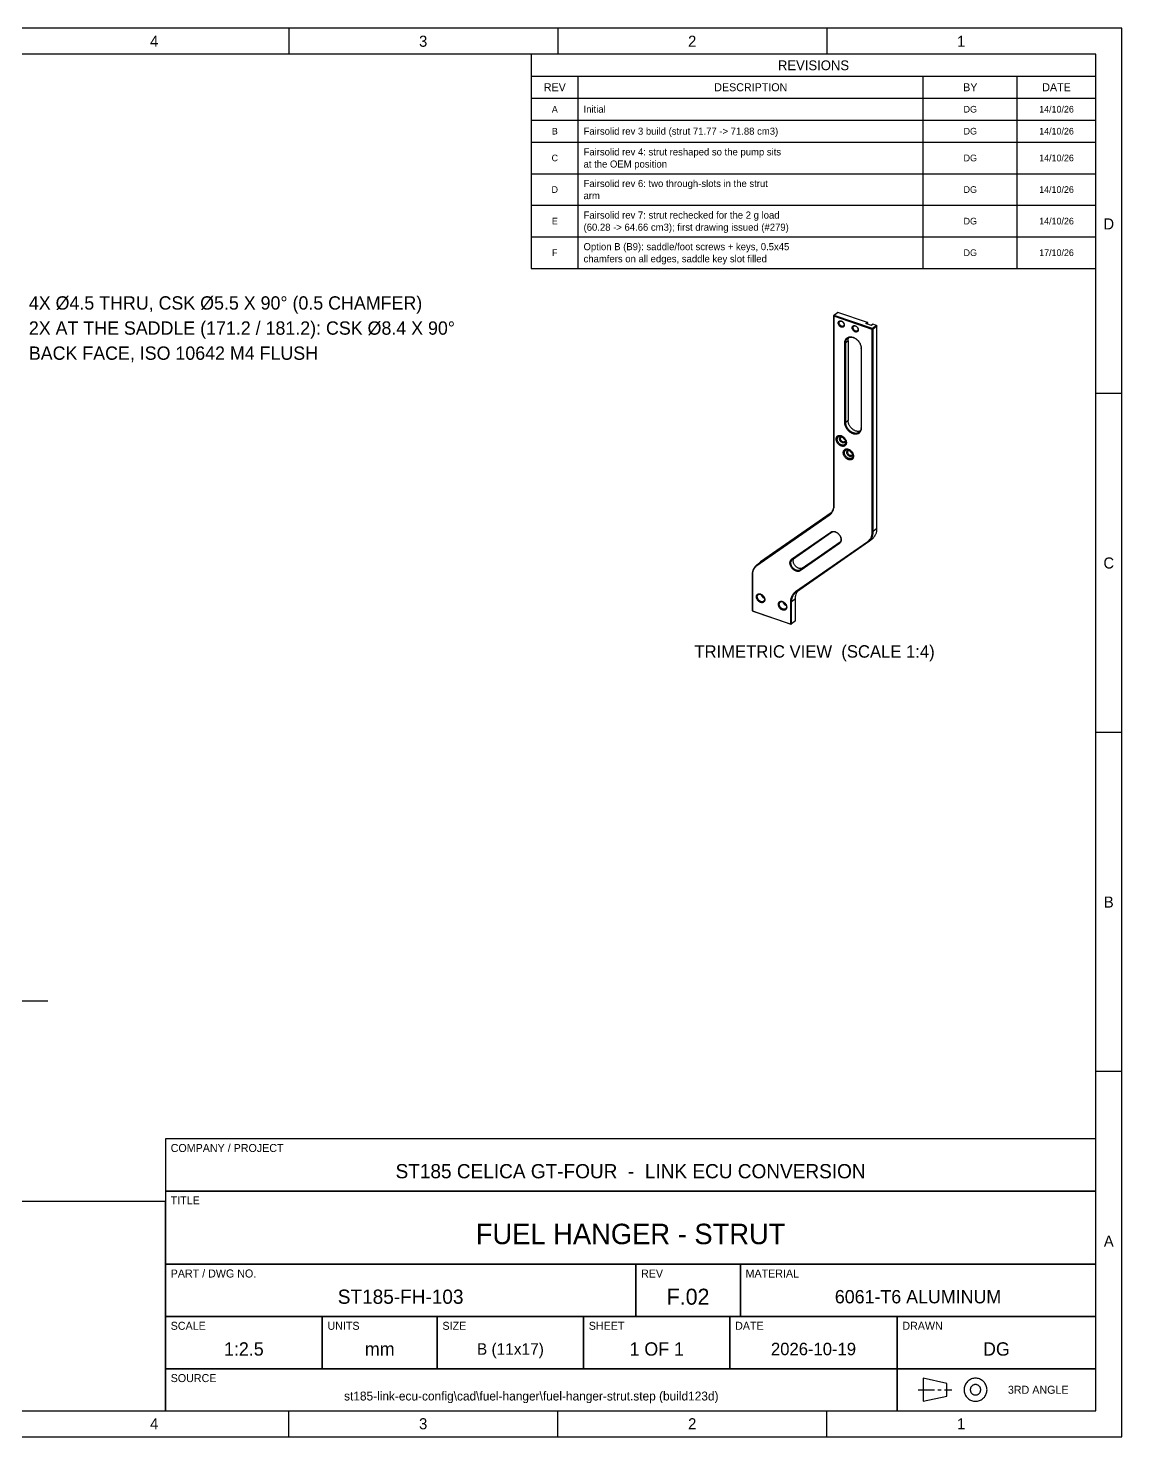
# Model space of a CAD drawing. Header units: millimetres. Extents: x 5 to 427, y 5 to 274.
# Drawn here: x 217.5 to 426.8, y 5 to 274.4 of the extents above; entities that cross this region are included whole.
import ezdxf
from ezdxf.enums import TextEntityAlignment as Align

# ---------------------------------------------------------------- set-up
doc = ezdxf.new("R2010")
doc.units = ezdxf.units.MM
doc.linetypes.add('CENTER', pattern=[5.08, 3.175, -0.635, 0.635, -0.635])
for name, color, linetype in [('BORDER', 7, 'CONTINUOUS'), ('CENTER', 1, 'CENTER'), ('DIM', 3, 'CONTINUOUS'), ('TANGENT', 7, 'CONTINUOUS'), ('TEXT', 7, 'Continuous'), ('THIN', 7, 'CONTINUOUS'), ('TITLE', 7, 'CONTINUOUS'), ('VISIBLE', 7, 'CONTINUOUS')]:
    doc.layers.add(name, color=color, linetype=linetype)

msp = doc.modelspace()

# ---------------------------------------------------------------- linework, layer by layer
at = {"layer": 'BORDER'}
msp.add_lwpolyline([(10, 10), (421.8, 10), (421.8, 269.4), (10, 269.4)], close=True, dxfattribs=at)
at = {"layer": 'CENTER'}
msp.add_lwpolyline([(387.8, 14), (394.3, 14)], dxfattribs=at)
at = {"layer": 'DIM'}
msp.add_lwpolyline([(204.77, 88.39), (221.31, 88.39)], dxfattribs=at)
at = {"layer": 'TANGENT'}
for points in [[(373.79, 214.23), (373.96, 214.25)], [(374.42, 214.62), (373.96, 214.25)], [(376.94, 213.16), (376.9, 213.25)], [(373.79, 198.96), (373.96, 198.98)], [(374.42, 199.35), (373.96, 198.98)], [(376.94, 197.88), (376.9, 197.97)], [(371.65, 183.24), (371.69, 183.15)], [(370.99, 181.51), (370.76, 181.32)], [(370.76, 181.32), (370.77, 181.17)], [(371.11, 178.04), (371.25, 177.99)], [(379.21, 178.11), (379.04, 178.09)], [(379.94, 178.71), (379.21, 178.11)], [(372.83, 176.06), (372.76, 176)], [(372.76, 175.84), (372.76, 176)], [(378.32, 176.2), (378.18, 176.24)], [(363.62, 172.83), (363.77, 172.79)], [(356.06, 169.81), (356.1, 169.72)], [(357.68, 172.32), (356.95, 171.72)], [(356.95, 171.72), (356.96, 171.57)], [(365.73, 171.17), (365.27, 170.79)], [(365.28, 170.64), (365.27, 170.79)], [(363.62, 164.68), (363.45, 164.66)], [(364.35, 165.27), (363.62, 164.68)], [(364.52, 166.59), (364.37, 166.64)]]:
    msp.add_lwpolyline(points, dxfattribs=at)
at = {"layer": 'THIN'}
for points in [[(5, 5), (426.8, 5), (426.8, 274.4), (5, 274.4)], [(243.8, 52), (421.8, 52), (421.8, 62), (243.8, 62)], [(243.8, 38), (421.8, 38), (421.8, 52), (243.8, 52)], [(243.8, 28), (333.8, 28), (333.8, 38), (243.8, 38)], [(333.8, 28), (353.8, 28), (353.8, 38), (333.8, 38)], [(353.8, 28), (421.8, 28), (421.8, 38), (353.8, 38)], [(243.8, 18), (273.8, 18), (273.8, 28), (243.8, 28)], [(273.8, 18), (295.8, 18), (295.8, 28), (273.8, 28)], [(295.8, 18), (323.8, 18), (323.8, 28), (295.8, 28)], [(323.8, 18), (351.8, 18), (351.8, 28), (323.8, 28)], [(351.8, 18), (383.8, 18), (383.8, 28), (351.8, 28)], [(383.8, 18), (421.8, 18), (421.8, 28), (383.8, 28)], [(243.8, 10), (383.8, 10), (383.8, 18), (243.8, 18)], [(383.8, 10), (421.8, 10), (421.8, 18), (383.8, 18)], [(388.8, 11.8), (393.3, 12.8), (393.3, 15.2), (388.8, 16.2)]]:
    msp.add_lwpolyline(points, close=True, dxfattribs=at)
for points in [[(267.38, 274.4), (267.38, 269.4)], [(318.85, 274.4), (318.85, 269.4)], [(370.32, 274.4), (370.32, 269.4)], [(313.8, 265.2), (421.8, 265.2)], [(322.8, 228.44), (322.8, 265.2)], [(388.8, 228.44), (388.8, 265.2)], [(406.8, 228.44), (406.8, 265.2)], [(313.8, 261), (421.8, 261)], [(313.8, 256.8), (421.8, 256.8)], [(313.8, 252.6), (421.8, 252.6)], [(313.8, 246.56), (421.8, 246.56)], [(313.8, 240.52), (421.8, 240.52)], [(313.8, 234.48), (421.8, 234.48)], [(426.8, 204.55), (421.8, 204.55)], [(426.8, 139.7), (421.8, 139.7)], [(426.8, 74.85), (421.8, 74.85)], [(401, 14), (400.99, 14.19), (400.97, 14.38), (400.93, 14.57), (400.87, 14.75), (400.79, 14.93), (400.71, 15.1), (400.6, 15.26), (400.49, 15.41), (400.36, 15.56), (400.21, 15.69), (400.06, 15.8), (399.9, 15.91), (399.73, 15.99), (399.55, 16.07), (399.37, 16.13), (399.18, 16.17), (398.99, 16.19), (398.8, 16.2), (398.61, 16.19), (398.42, 16.17), (398.23, 16.13), (398.05, 16.07), (397.87, 15.99), (397.7, 15.91), (397.54, 15.8), (397.39, 15.69), (397.24, 15.56), (397.11, 15.41), (397, 15.26), (396.89, 15.1), (396.81, 14.93), (396.73, 14.75), (396.67, 14.57), (396.63, 14.38), (396.61, 14.19), (396.6, 14), (396.61, 13.81), (396.63, 13.62), (396.67, 13.43), (396.73, 13.25), (396.81, 13.07), (396.89, 12.9), (397, 12.74), (397.11, 12.59), (397.24, 12.44), (397.39, 12.31), (397.54, 12.2), (397.7, 12.09), (397.87, 12.01), (398.05, 11.93), (398.23, 11.87), (398.42, 11.83), (398.61, 11.81), (398.8, 11.8), (398.99, 11.81), (399.18, 11.83), (399.37, 11.87), (399.55, 11.93), (399.73, 12.01), (399.9, 12.09), (400.06, 12.2), (400.21, 12.31), (400.36, 12.44), (400.49, 12.59), (400.6, 12.74), (400.71, 12.9), (400.79, 13.07), (400.87, 13.25), (400.93, 13.43), (400.97, 13.62), (400.99, 13.81), (401, 14)], [(399.8, 14), (399.8, 14.09), (399.78, 14.17), (399.77, 14.26), (399.74, 14.34), (399.71, 14.42), (399.67, 14.5), (399.62, 14.57), (399.57, 14.64), (399.51, 14.71), (399.44, 14.77), (399.37, 14.82), (399.3, 14.87), (399.22, 14.91), (399.14, 14.94), (399.06, 14.97), (398.97, 14.98), (398.89, 15), (398.8, 15), (398.71, 15), (398.63, 14.98), (398.54, 14.97), (398.46, 14.94), (398.38, 14.91), (398.3, 14.87), (398.23, 14.82), (398.16, 14.77), (398.09, 14.71), (398.03, 14.64), (397.98, 14.57), (397.93, 14.5), (397.89, 14.42), (397.86, 14.34), (397.83, 14.26), (397.82, 14.17), (397.8, 14.09), (397.8, 14), (397.8, 13.91), (397.82, 13.83), (397.83, 13.74), (397.86, 13.66), (397.89, 13.58), (397.93, 13.5), (397.98, 13.43), (398.03, 13.36), (398.09, 13.29), (398.16, 13.23), (398.23, 13.18), (398.3, 13.13), (398.38, 13.09), (398.46, 13.06), (398.54, 13.03), (398.63, 13.02), (398.71, 13), (398.8, 13), (398.89, 13), (398.97, 13.02), (399.06, 13.03), (399.14, 13.06), (399.22, 13.09), (399.3, 13.13), (399.37, 13.18), (399.44, 13.23), (399.51, 13.29), (399.57, 13.36), (399.62, 13.43), (399.67, 13.5), (399.71, 13.58), (399.74, 13.66), (399.77, 13.74), (399.78, 13.83), (399.8, 13.91), (399.8, 14)], [(267.38, 5), (267.38, 10)], [(318.85, 5), (318.85, 10)], [(370.32, 5), (370.32, 10)]]:
    msp.add_lwpolyline(points, dxfattribs=at)
at = {"layer": 'TITLE'}
for points in [[(313.8, 228.44), (421.8, 228.44), (421.8, 269.4), (313.8, 269.4)], [(243.8, 10), (421.8, 10), (421.8, 62), (243.8, 62)], [(151.8, 10), (243.8, 10), (243.8, 50), (151.8, 50)]]:
    msp.add_lwpolyline(points, close=True, dxfattribs=at)
at = {"layer": 'VISIBLE'}
for points in [[(372.38, 219.98), (371.65, 219.39)], [(371.76, 219.46), (371.65, 219.39)], [(371.65, 219.39), (371.65, 183.24)], [(371.69, 219.3), (371.65, 219.39)], [(371.76, 219.46), (371.69, 219.3)], [(379.04, 216.79), (371.69, 219.3)], [(371.69, 219.3), (371.69, 183.15)], [(372.48, 220.05), (371.76, 219.46)], [(379.11, 216.95), (371.76, 219.46)], [(372.48, 220.05), (372.38, 219.98)], [(378.11, 218.13), (372.48, 220.05)], [(373.69, 217.62), (373.69, 217.56), (373.68, 217.51), (373.67, 217.46), (373.65, 217.41), (373.62, 217.36), (373.59, 217.33), (373.56, 217.29), (373.52, 217.26), (373.48, 217.24), (373.43, 217.22), (373.39, 217.21), (373.33, 217.2), (373.28, 217.2), (373.23, 217.2), (373.17, 217.21), (373.11, 217.23), (373.06, 217.25), (373, 217.28), (372.89, 217.35), (372.79, 217.44), (372.71, 217.54), (372.63, 217.65), (372.58, 217.77), (372.56, 217.83), (372.55, 217.89), (372.54, 217.95), (372.54, 218.01), (372.54, 218.07), (372.55, 218.12), (372.56, 218.17), (372.58, 218.22), (372.6, 218.26), (372.63, 218.3), (372.67, 218.34), (372.71, 218.37), (372.75, 218.39), (372.79, 218.41), (372.84, 218.42), (372.89, 218.43), (372.95, 218.43), (373, 218.42), (373.06, 218.41), (373.11, 218.4), (373.17, 218.37), (373.23, 218.35), (373.33, 218.28), (373.43, 218.19), (373.52, 218.09), (373.59, 217.97), (373.65, 217.85), (373.67, 217.79), (373.68, 217.73), (373.69, 217.67), (373.69, 217.62)], [(373.54, 217.43), (373.51, 217.41), (373.47, 217.39), (373.43, 217.38), (373.39, 217.37), (373.31, 217.37), (373.21, 217.38), (373.12, 217.42), (373.03, 217.47), (372.95, 217.53), (372.87, 217.61), (372.81, 217.7), (372.76, 217.8), (372.73, 217.9), (372.71, 218), (372.71, 218.09), (372.73, 218.17), (372.75, 218.21), (372.77, 218.25), (372.8, 218.28), (372.82, 218.3)], [(372.82, 218.3), (372.88, 218.34), (372.93, 218.36), (373, 218.37), (373.07, 218.37), (373.14, 218.36), (373.21, 218.34), (373.28, 218.3), (373.35, 218.26), (373.41, 218.21), (373.47, 218.15), (373.52, 218.08), (373.57, 218.01), (373.61, 217.93), (373.63, 217.86), (373.65, 217.78), (373.65, 217.71)], [(373.65, 217.71), (373.65, 217.63), (373.62, 217.55), (373.59, 217.49), (373.54, 217.43)], [(376.36, 216.71), (376.36, 216.65), (376.35, 216.6), (376.33, 216.54), (376.32, 216.5), (376.29, 216.45), (376.26, 216.41), (376.23, 216.38), (376.19, 216.35), (376.15, 216.33), (376.1, 216.31), (376.05, 216.3), (376, 216.29), (375.95, 216.29), (375.89, 216.29), (375.84, 216.3), (375.78, 216.32), (375.73, 216.34), (375.67, 216.37), (375.56, 216.44), (375.46, 216.53), (375.37, 216.63), (375.3, 216.74), (375.25, 216.86), (375.23, 216.92), (375.22, 216.98), (375.21, 217.04), (375.2, 217.1), (375.21, 217.16), (375.22, 217.21), (375.23, 217.26), (375.25, 217.31), (375.27, 217.35), (375.3, 217.39), (375.34, 217.43), (375.37, 217.45), (375.42, 217.48), (375.46, 217.5), (375.51, 217.51), (375.56, 217.52), (375.61, 217.52), (375.67, 217.51), (375.73, 217.5), (375.78, 217.49), (375.84, 217.46), (375.89, 217.44), (376, 217.37), (376.1, 217.28), (376.19, 217.18), (376.26, 217.06), (376.32, 216.94), (376.33, 216.88), (376.35, 216.82), (376.36, 216.76), (376.36, 216.71)], [(376.21, 216.52), (376.17, 216.5), (376.14, 216.48), (376.1, 216.47), (376.06, 216.46), (375.97, 216.46), (375.88, 216.47), (375.79, 216.51), (375.7, 216.56), (375.61, 216.62), (375.54, 216.7), (375.48, 216.79), (375.43, 216.89), (375.39, 216.99), (375.38, 217.09), (375.38, 217.18), (375.4, 217.26), (375.42, 217.3), (375.44, 217.34), (375.46, 217.37), (375.49, 217.39)], [(375.49, 217.39), (375.54, 217.43), (375.6, 217.45), (375.67, 217.46), (375.73, 217.46), (375.8, 217.45), (375.88, 217.43), (375.95, 217.39), (376.01, 217.35), (376.08, 217.3), (376.14, 217.24), (376.19, 217.17), (376.24, 217.1), (376.27, 217.02), (376.3, 216.95), (376.32, 216.87), (376.32, 216.8)], [(376.32, 216.8), (376.31, 216.71), (376.29, 216.64), (376.26, 216.58), (376.21, 216.52)], [(377.84, 217.91), (378.11, 218.13)], [(378.89, 217.55), (377.84, 217.91)], [(378.03, 217.84), (378.21, 217.99)], [(378.18, 218.08), (378.11, 218.13)], [(378.21, 217.99), (378.11, 218.13)], [(378.21, 217.99), (378.18, 218.08)], [(378.21, 217.78), (378.21, 217.99)], [(378.87, 217.56), (379.05, 217.7)], [(378.89, 217.55), (379.16, 217.77)], [(379.11, 216.95), (379.04, 216.79)], [(379.04, 216.79), (379.21, 216.81)], [(379.04, 178.09), (379.04, 216.79)], [(379.16, 217.77), (379.05, 217.7)], [(379.83, 217.54), (379.11, 216.95)], [(379.11, 216.95), (379.21, 216.81)], [(379.83, 217.54), (379.16, 217.77)], [(379.94, 217.4), (379.21, 216.81)], [(379.21, 178.11), (379.21, 216.81)], [(379.83, 217.54), (379.9, 217.49)], [(379.83, 217.54), (379.94, 217.4)], [(379.9, 217.49), (379.94, 217.4)], [(379.94, 178.71), (379.94, 217.4)], [(373.79, 214.23), (373.8, 214.38), (373.82, 214.53), (373.86, 214.67), (373.91, 214.8), (373.98, 214.92), (374.06, 215.02), (374.15, 215.12), (374.25, 215.2), (374.37, 215.26), (374.49, 215.31), (374.62, 215.35), (374.76, 215.37), (374.91, 215.37), (375.06, 215.36), (375.21, 215.33), (375.37, 215.28), (375.52, 215.22), (375.67, 215.15), (375.82, 215.06), (375.97, 214.96), (376.11, 214.84), (376.24, 214.72), (376.36, 214.58), (376.48, 214.44), (376.58, 214.29), (376.68, 214.13), (376.75, 213.97), (376.82, 213.8), (376.87, 213.64), (376.91, 213.48), (376.93, 213.31), (376.94, 213.16)], [(373.79, 198.96), (373.79, 214.23)], [(373.96, 214.25), (373.97, 214.38), (373.99, 214.51), (374.02, 214.63), (374.06, 214.74), (374.11, 214.84), (374.17, 214.94), (374.24, 215.03), (374.32, 215.1)], [(373.96, 198.98), (373.96, 214.25)], [(374.32, 215.1), (374.4, 215.16), (374.48, 215.21), (374.57, 215.25), (374.66, 215.28), (374.76, 215.3), (374.86, 215.31), (374.96, 215.32), (375.07, 215.31), (375.18, 215.3), (375.29, 215.28), (375.4, 215.24), (375.51, 215.2), (375.62, 215.16), (375.73, 215.1), (375.84, 215.04), (375.95, 214.96), (376.05, 214.89), (376.15, 214.8), (376.25, 214.71), (376.34, 214.61), (376.42, 214.51), (376.5, 214.41), (376.57, 214.3), (376.64, 214.18), (376.7, 214.07), (376.75, 213.95), (376.8, 213.83), (376.84, 213.71), (376.87, 213.59), (376.89, 213.48), (376.9, 213.36), (376.9, 213.25)], [(374.42, 214.62), (374.42, 214.71), (374.43, 214.8), (374.44, 214.88), (374.46, 214.96), (374.48, 215.04), (374.51, 215.11), (374.54, 215.18), (374.58, 215.25)], [(374.42, 214.62), (374.42, 199.35)], [(376.9, 213.25), (376.9, 197.97)], [(376.94, 213.16), (376.94, 197.88)], [(376.94, 197.88), (376.93, 197.73), (376.91, 197.58), (376.87, 197.44), (376.82, 197.31), (376.75, 197.19), (376.68, 197.09), (376.58, 196.99), (376.48, 196.91), (376.36, 196.85), (376.24, 196.8), (376.11, 196.76), (375.97, 196.74), (375.82, 196.74), (375.67, 196.75), (375.52, 196.78), (375.37, 196.83), (375.21, 196.89), (375.06, 196.96), (374.91, 197.05), (374.76, 197.15), (374.62, 197.27), (374.49, 197.39), (374.37, 197.53), (374.25, 197.67), (374.15, 197.82), (374.06, 197.98), (373.98, 198.14), (373.91, 198.31), (373.86, 198.47), (373.82, 198.64), (373.8, 198.8), (373.79, 198.96)], [(376.54, 197.12), (376.47, 197.06), (376.38, 197.02), (376.3, 196.98), (376.2, 196.95), (376.11, 196.92), (376.01, 196.91), (375.9, 196.91), (375.8, 196.91), (375.69, 196.92), (375.58, 196.95), (375.46, 196.98), (375.35, 197.02), (375.24, 197.07), (375.13, 197.12), (375.02, 197.19), (374.92, 197.26), (374.82, 197.34), (374.72, 197.42), (374.62, 197.51), (374.53, 197.61), (374.44, 197.71), (374.37, 197.82), (374.29, 197.93), (374.22, 198.04), (374.16, 198.16), (374.11, 198.27), (374.07, 198.39), (374.03, 198.51), (374, 198.63), (373.98, 198.75), (373.97, 198.86), (373.96, 198.98)], [(376.74, 197.34), (376.65, 197.32), (376.57, 197.3), (376.48, 197.28), (376.38, 197.28), (376.29, 197.28), (376.19, 197.29), (376.09, 197.31), (375.99, 197.33), (375.89, 197.36), (375.79, 197.4), (375.69, 197.44), (375.59, 197.49), (375.49, 197.55), (375.4, 197.61), (375.3, 197.68), (375.21, 197.76), (375.12, 197.84), (375.04, 197.92), (374.96, 198.01), (374.88, 198.1), (374.81, 198.2), (374.75, 198.3), (374.69, 198.4), (374.63, 198.5), (374.58, 198.61), (374.54, 198.71), (374.5, 198.82), (374.47, 198.93), (374.45, 199.04), (374.43, 199.14), (374.42, 199.25), (374.42, 199.35)], [(376.9, 197.97), (376.9, 197.84), (376.88, 197.72), (376.85, 197.6), (376.81, 197.48), (376.76, 197.38), (376.7, 197.28), (376.62, 197.2), (376.54, 197.12)], [(372.13, 195.81), (372.13, 195.91), (372.15, 196), (372.17, 196.09), (372.2, 196.17), (372.24, 196.24), (372.29, 196.31), (372.35, 196.37), (372.42, 196.42), (372.49, 196.46), (372.57, 196.49), (372.65, 196.51), (372.74, 196.52), (372.83, 196.53), (372.92, 196.52), (373.02, 196.5), (373.11, 196.47), (373.21, 196.43), (373.31, 196.39), (373.4, 196.33), (373.49, 196.27), (373.58, 196.19), (373.66, 196.12), (373.74, 196.03), (373.81, 195.94), (373.88, 195.85), (373.93, 195.75), (373.98, 195.65), (374.03, 195.54), (374.06, 195.44), (374.08, 195.34), (374.1, 195.24), (374.1, 195.14), (374.1, 195.04), (374.08, 194.95), (374.06, 194.86), (374.03, 194.78), (373.98, 194.71), (373.93, 194.64), (373.88, 194.58), (373.81, 194.53), (373.74, 194.49), (373.66, 194.46), (373.58, 194.44), (373.49, 194.42), (373.4, 194.42), (373.31, 194.43), (373.21, 194.45), (373.11, 194.48), (373.02, 194.52), (372.92, 194.56), (372.83, 194.62), (372.74, 194.68), (372.65, 194.75), (372.57, 194.83), (372.49, 194.92), (372.42, 195.01), (372.35, 195.1), (372.29, 195.2), (372.24, 195.3), (372.2, 195.4), (372.17, 195.51), (372.15, 195.61), (372.13, 195.71), (372.13, 195.81)], [(372.35, 195.79), (372.36, 195.87), (372.37, 195.94), (372.39, 196.01), (372.42, 196.08), (372.45, 196.14), (372.49, 196.2), (372.54, 196.24), (372.59, 196.29), (372.65, 196.32), (372.71, 196.35), (372.78, 196.36), (372.85, 196.37), (372.93, 196.37), (373, 196.37), (373.08, 196.35), (373.16, 196.33), (373.24, 196.3), (373.32, 196.26), (373.4, 196.21), (373.47, 196.16), (373.54, 196.1), (373.61, 196.04), (373.67, 195.97), (373.73, 195.9), (373.79, 195.82), (373.83, 195.74), (373.87, 195.65), (373.91, 195.57), (373.93, 195.49), (373.95, 195.4), (373.97, 195.32), (373.97, 195.24), (373.97, 195.16), (373.95, 195.08), (373.93, 195.01), (373.91, 194.95), (373.87, 194.89), (373.83, 194.83), (373.79, 194.78), (373.73, 194.74), (373.67, 194.71), (373.61, 194.68), (373.54, 194.66), (373.47, 194.65), (373.4, 194.65), (373.32, 194.66), (373.24, 194.67), (373.16, 194.7), (373.08, 194.73), (373, 194.77), (372.93, 194.81), (372.85, 194.87), (372.78, 194.92), (372.71, 194.99), (372.65, 195.06), (372.59, 195.13), (372.54, 195.21), (372.49, 195.29), (372.45, 195.37), (372.42, 195.46), (372.39, 195.54), (372.37, 195.62), (372.36, 195.71), (372.35, 195.79)], [(372.78, 195.84), (372.79, 195.92), (372.81, 195.99), (372.83, 196.05), (372.87, 196.11), (372.92, 196.15), (372.98, 196.19), (373.04, 196.22), (373.11, 196.23)], [(373.86, 195.32), (373.82, 195.24), (373.8, 195.2), (373.77, 195.17), (373.74, 195.14), (373.7, 195.12), (373.67, 195.1), (373.63, 195.09), (373.54, 195.07), (373.45, 195.07), (373.35, 195.09), (373.25, 195.13), (373.16, 195.19), (373.07, 195.26), (372.99, 195.34), (372.92, 195.43), (372.86, 195.53), (372.82, 195.64), (372.79, 195.74), (372.78, 195.84)], [(372.97, 195.91), (372.98, 195.99), (373, 196.06), (373.04, 196.13), (373.09, 196.18)], [(373.8, 195.31), (373.75, 195.28), (373.69, 195.26), (373.63, 195.24), (373.56, 195.24), (373.49, 195.26), (373.42, 195.28), (373.35, 195.31), (373.28, 195.36), (373.21, 195.41), (373.15, 195.47), (373.1, 195.54), (373.06, 195.61), (373.02, 195.68), (372.99, 195.76), (372.98, 195.84), (372.97, 195.91)], [(373.09, 196.18), (373.13, 196.21), (373.18, 196.23)], [(373.11, 196.23), (373.17, 196.23), (373.24, 196.23), (373.3, 196.21), (373.37, 196.19), (373.44, 196.16), (373.5, 196.12), (373.57, 196.07), (373.63, 196.01), (373.68, 195.95), (373.73, 195.89), (373.77, 195.82), (373.81, 195.75), (373.84, 195.68), (373.86, 195.61), (373.87, 195.54), (373.88, 195.47)], [(373.84, 195.67), (373.77, 195.71), (373.71, 195.76), (373.65, 195.81), (373.6, 195.87), (373.55, 195.94), (373.51, 196), (373.48, 196.08), (373.45, 196.15)], [(373.87, 195.4), (373.84, 195.35), (373.8, 195.31)], [(373.88, 195.47), (373.87, 195.39), (373.86, 195.32)], [(373.49, 193.22), (373.5, 193.32), (373.51, 193.41), (373.53, 193.5), (373.57, 193.58), (373.61, 193.65), (373.66, 193.72), (373.72, 193.78), (373.78, 193.83), (373.85, 193.87), (373.93, 193.9), (374.01, 193.92), (374.1, 193.94), (374.19, 193.94), (374.29, 193.93), (374.38, 193.91), (374.48, 193.88), (374.58, 193.85), (374.67, 193.8), (374.77, 193.74), (374.86, 193.68), (374.94, 193.61), (375.03, 193.53), (375.11, 193.44), (375.18, 193.35), (375.24, 193.26), (375.3, 193.16), (375.35, 193.06), (375.39, 192.96), (375.42, 192.85), (375.45, 192.75), (375.46, 192.65), (375.47, 192.55), (375.46, 192.45), (375.45, 192.36), (375.42, 192.27), (375.39, 192.19), (375.35, 192.12), (375.3, 192.05), (375.24, 191.99), (375.18, 191.94), (375.11, 191.9), (375.03, 191.87), (374.94, 191.85), (374.86, 191.84), (374.77, 191.83), (374.67, 191.84), (374.58, 191.86), (374.48, 191.89), (374.38, 191.93), (374.29, 191.97), (374.19, 192.03), (374.1, 192.09), (374.01, 192.17), (373.93, 192.24), (373.85, 192.33), (373.78, 192.42), (373.72, 192.51), (373.66, 192.61), (373.61, 192.71), (373.57, 192.82), (373.53, 192.92), (373.51, 193.02), (373.5, 193.12), (373.49, 193.22)], [(373.72, 193.2), (373.72, 193.28), (373.73, 193.36), (373.75, 193.43), (373.78, 193.49), (373.81, 193.55), (373.86, 193.61), (373.9, 193.66), (373.96, 193.7), (374.01, 193.73), (374.08, 193.76), (374.15, 193.78), (374.22, 193.79), (374.29, 193.79), (374.37, 193.78), (374.45, 193.77), (374.53, 193.74), (374.61, 193.71), (374.68, 193.67), (374.76, 193.63), (374.84, 193.57), (374.91, 193.52), (374.98, 193.45), (375.04, 193.38), (375.1, 193.31), (375.15, 193.23), (375.2, 193.15), (375.24, 193.07), (375.27, 192.98), (375.3, 192.9), (375.32, 192.81), (375.33, 192.73), (375.34, 192.65), (375.33, 192.57), (375.32, 192.5), (375.3, 192.43), (375.27, 192.36), (375.24, 192.3), (375.2, 192.24), (375.15, 192.2), (375.1, 192.15), (375.04, 192.12), (374.98, 192.09), (374.91, 192.08), (374.84, 192.07), (374.76, 192.07), (374.68, 192.07), (374.61, 192.09), (374.53, 192.11), (374.45, 192.14), (374.37, 192.18), (374.29, 192.23), (374.22, 192.28), (374.15, 192.34), (374.08, 192.4), (374.01, 192.47), (373.96, 192.54), (373.9, 192.62), (373.86, 192.7), (373.81, 192.78), (373.78, 192.87), (373.75, 192.95), (373.73, 193.04), (373.72, 193.12), (373.72, 193.2)], [(374.15, 193.25), (374.15, 193.33), (374.17, 193.4), (374.2, 193.46), (374.24, 193.52), (374.29, 193.57), (374.34, 193.6), (374.4, 193.63), (374.47, 193.64)], [(375.22, 192.73), (375.19, 192.65), (375.16, 192.62), (375.13, 192.59), (375.1, 192.56), (375.07, 192.53), (375.03, 192.51), (374.99, 192.5), (374.91, 192.48), (374.81, 192.49), (374.72, 192.51), (374.62, 192.55), (374.53, 192.6), (374.44, 192.67), (374.36, 192.75), (374.28, 192.85), (374.23, 192.95), (374.18, 193.05), (374.16, 193.15), (374.15, 193.25)], [(374.34, 193.32), (374.35, 193.4), (374.37, 193.48), (374.4, 193.54), (374.45, 193.59)], [(375.17, 192.72), (375.12, 192.69), (375.06, 192.67), (375, 192.66), (374.93, 192.66), (374.86, 192.67), (374.79, 192.69), (374.71, 192.72), (374.65, 192.77), (374.58, 192.82), (374.52, 192.88), (374.47, 192.95), (374.42, 193.02), (374.39, 193.1), (374.36, 193.17), (374.34, 193.25), (374.34, 193.32)], [(374.45, 193.59), (374.5, 193.62), (374.55, 193.65)], [(374.47, 193.64), (374.54, 193.65), (374.6, 193.64), (374.67, 193.62), (374.74, 193.6), (374.8, 193.57), (374.87, 193.53), (374.93, 193.48), (374.99, 193.43), (375.05, 193.37), (375.1, 193.3), (375.14, 193.24), (375.18, 193.16), (375.2, 193.09), (375.23, 193.02), (375.24, 192.95), (375.24, 192.88)], [(375.21, 193.09), (375.14, 193.12), (375.08, 193.17), (375.02, 193.22), (374.96, 193.28), (374.91, 193.35), (374.87, 193.42), (374.84, 193.49), (374.82, 193.56)], [(375.24, 192.81), (375.21, 192.76), (375.17, 192.72)], [(375.24, 192.88), (375.24, 192.8), (375.22, 192.73)], [(371.65, 183.24), (371.65, 183.1), (371.64, 182.96), (371.62, 182.82), (371.6, 182.69), (371.57, 182.56), (371.54, 182.43), (371.5, 182.31), (371.45, 182.19), (371.4, 182.08), (371.34, 181.97), (371.28, 181.86), (371.21, 181.76), (371.13, 181.67), (371.05, 181.58), (370.97, 181.49), (370.88, 181.41)], [(370.76, 181.32), (356.95, 171.72)], [(370.77, 181.17), (356.96, 171.57)], [(371.15, 181.68), (357.68, 172.32)], [(370.88, 181.41), (370.76, 181.32)], [(371.69, 183.15), (371.69, 182.99), (371.67, 182.83), (371.66, 182.68), (371.63, 182.54), (371.59, 182.39), (371.55, 182.25), (371.51, 182.12), (371.45, 181.99), (371.39, 181.87), (371.32, 181.75), (371.24, 181.63), (371.16, 181.53), (371.07, 181.43), (370.97, 181.33), (370.87, 181.25), (370.77, 181.17)], [(363.62, 172.83), (371.11, 178.04)], [(363.77, 172.79), (371.25, 177.99)], [(371.11, 178.04), (371.19, 178.09), (371.28, 178.12), (371.38, 178.15), (371.48, 178.17), (371.59, 178.17), (371.69, 178.16), (371.81, 178.14), (371.92, 178.11), (372.03, 178.07), (372.15, 178.01), (372.26, 177.95), (372.36, 177.88), (372.47, 177.79), (372.56, 177.7), (372.66, 177.6), (372.74, 177.5), (372.82, 177.39), (372.89, 177.28), (372.95, 177.16), (373, 177.04), (373.04, 176.92), (373.07, 176.8), (373.08, 176.68), (373.09, 176.56), (373.09, 176.45), (373.07, 176.34), (373.05, 176.24), (373.01, 176.14), (372.96, 176.05), (372.9, 175.97), (372.84, 175.9), (372.76, 175.84)], [(371.25, 177.99), (371.32, 178.04), (371.41, 178.07), (371.49, 178.1), (371.58, 178.11), (371.68, 178.11), (371.77, 178.11), (371.87, 178.09), (371.97, 178.07), (372.08, 178.03), (372.18, 177.98), (372.28, 177.93), (372.37, 177.86), (372.46, 177.79), (372.55, 177.71), (372.64, 177.62), (372.71, 177.53), (372.79, 177.44), (372.85, 177.33), (372.91, 177.23), (372.95, 177.12), (372.99, 177.02), (373.02, 176.91), (373.04, 176.8), (373.05, 176.7), (373.05, 176.59), (373.04, 176.49), (373.02, 176.4), (373, 176.31), (372.96, 176.23), (372.91, 176.15), (372.86, 176.09), (372.8, 176.03)], [(378.18, 176.24), (378.28, 176.31), (378.37, 176.4), (378.46, 176.48), (378.54, 176.58), (378.62, 176.68), (378.69, 176.78), (378.76, 176.89), (378.82, 177.01), (378.87, 177.13), (378.91, 177.26), (378.95, 177.39), (378.99, 177.52), (379.01, 177.66), (379.03, 177.8), (379.04, 177.94), (379.04, 178.09)], [(378.44, 176.29), (378.53, 176.37), (378.62, 176.45), (378.7, 176.54), (378.77, 176.63), (378.84, 176.73), (378.9, 176.84), (378.96, 176.95), (379.01, 177.06), (379.06, 177.18), (379.1, 177.31), (379.14, 177.43), (379.16, 177.56), (379.19, 177.69), (379.2, 177.83), (379.21, 177.97), (379.21, 178.11)], [(379.17, 176.88), (379.26, 176.96), (379.34, 177.04), (379.42, 177.13), (379.5, 177.23), (379.57, 177.33), (379.63, 177.43), (379.69, 177.54), (379.74, 177.66), (379.79, 177.78), (379.83, 177.9), (379.86, 178.03), (379.89, 178.16), (379.91, 178.29), (379.93, 178.43), (379.94, 178.56), (379.94, 178.71)], [(364.37, 166.64), (378.18, 176.24)], [(364.52, 166.59), (378.32, 176.2)], [(372.76, 176), (365.27, 170.79)], [(372.76, 175.84), (365.28, 170.64)], [(365.73, 171.17), (372.93, 176.17)], [(372.8, 176.03), (372.76, 176)], [(378.32, 176.2), (378.44, 176.29)], [(378.44, 176.29), (379.17, 176.88)], [(365.28, 170.64), (365.2, 170.59), (365.11, 170.55), (365.01, 170.52), (364.91, 170.51), (364.8, 170.5), (364.69, 170.51), (364.58, 170.53), (364.47, 170.56), (364.35, 170.61), (364.24, 170.66), (364.13, 170.72), (364.02, 170.8), (363.92, 170.88), (363.82, 170.97), (363.73, 171.07), (363.65, 171.17), (363.57, 171.28), (363.5, 171.4), (363.44, 171.52), (363.39, 171.64), (363.35, 171.76), (363.32, 171.88), (363.3, 172), (363.3, 172.11), (363.3, 172.23), (363.32, 172.33), (363.34, 172.44), (363.38, 172.53), (363.43, 172.62), (363.48, 172.7), (363.55, 172.77), (363.62, 172.83)], [(365.27, 170.79), (365.2, 170.75), (365.12, 170.71), (365.03, 170.69), (364.94, 170.67), (364.85, 170.67), (364.75, 170.68), (364.65, 170.69), (364.55, 170.72), (364.45, 170.76), (364.35, 170.8), (364.25, 170.86), (364.15, 170.92), (364.06, 170.99), (363.97, 171.07), (363.89, 171.16), (363.81, 171.25), (363.74, 171.35), (363.67, 171.45), (363.62, 171.55), (363.57, 171.66), (363.53, 171.77), (363.5, 171.88), (363.48, 171.98), (363.47, 172.09), (363.47, 172.19), (363.48, 172.29), (363.5, 172.38), (363.53, 172.47), (363.56, 172.56), (363.61, 172.63), (363.66, 172.7), (363.73, 172.76)], [(363.73, 172.76), (363.77, 172.79)], [(365.73, 171.17), (365.66, 171.12), (365.58, 171.09), (365.5, 171.07), (365.42, 171.05), (365.33, 171.04), (365.24, 171.04), (365.15, 171.06), (365.06, 171.08), (364.96, 171.1), (364.87, 171.14), (364.78, 171.19), (364.69, 171.24), (364.6, 171.3), (364.51, 171.37), (364.43, 171.44), (364.35, 171.52), (364.28, 171.61), (364.21, 171.7), (364.15, 171.79), (364.09, 171.88), (364.05, 171.98), (364, 172.08), (363.97, 172.18), (363.95, 172.28), (363.93, 172.38), (363.92, 172.48), (363.92, 172.57), (363.93, 172.67), (363.95, 172.75), (363.98, 172.84), (364.01, 172.91), (364.05, 172.98)], [(356.83, 171.63), (356.74, 171.55), (356.66, 171.47), (356.58, 171.38), (356.5, 171.28), (356.43, 171.18), (356.37, 171.08), (356.31, 170.97), (356.26, 170.85), (356.21, 170.73), (356.17, 170.61), (356.14, 170.49), (356.11, 170.36), (356.09, 170.22), (356.07, 170.09), (356.06, 169.95), (356.06, 169.81)], [(356.06, 169.81), (356.06, 163.04)], [(356.96, 171.57), (356.86, 171.49), (356.77, 171.41), (356.68, 171.32), (356.59, 171.23), (356.52, 171.13), (356.45, 171.02), (356.38, 170.91), (356.32, 170.8), (356.27, 170.68), (356.22, 170.55), (356.19, 170.42), (356.15, 170.29), (356.13, 170.15), (356.11, 170.01), (356.1, 169.86), (356.1, 169.72)], [(356.83, 171.63), (357.56, 172.23)], [(356.95, 171.72), (356.83, 171.63)], [(357.68, 172.32), (357.56, 172.23)], [(356.1, 169.72), (356.1, 162.95)], [(358.47, 165.11), (358.47, 165.03), (358.46, 164.95), (358.44, 164.88), (358.41, 164.82), (358.38, 164.76), (358.34, 164.7), (358.29, 164.66), (358.24, 164.62), (358.18, 164.58), (358.12, 164.56), (358.05, 164.54), (357.98, 164.53), (357.9, 164.53), (357.83, 164.54), (357.75, 164.55), (357.67, 164.57), (357.59, 164.6), (357.52, 164.64), (357.44, 164.69), (357.37, 164.74), (357.3, 164.8), (357.23, 164.86), (357.17, 164.93), (357.11, 165), (357.06, 165.08), (357.01, 165.16), (356.97, 165.24), (356.94, 165.32), (356.91, 165.41), (356.89, 165.49), (356.88, 165.57), (356.87, 165.65), (356.88, 165.73), (356.89, 165.8), (356.91, 165.87), (356.94, 165.94), (356.97, 166), (357.01, 166.05), (357.06, 166.1), (357.11, 166.14), (357.17, 166.18), (357.23, 166.2), (357.3, 166.22), (357.37, 166.23), (357.44, 166.23), (357.52, 166.22), (357.59, 166.21), (357.67, 166.19), (357.75, 166.15), (357.83, 166.12), (357.9, 166.07), (357.98, 166.02), (358.05, 165.96), (358.12, 165.9), (358.18, 165.83), (358.24, 165.76), (358.29, 165.68), (358.34, 165.6), (358.38, 165.52), (358.41, 165.44), (358.44, 165.35), (358.46, 165.27), (358.47, 165.19), (358.47, 165.11)], [(358.26, 164.8), (358.22, 164.76), (358.17, 164.74), (358.11, 164.72), (358.05, 164.7), (357.99, 164.7), (357.92, 164.7), (357.86, 164.71), (357.79, 164.72), (357.72, 164.74), (357.65, 164.77), (357.59, 164.81), (357.52, 164.85), (357.46, 164.89), (357.4, 164.94), (357.34, 165), (357.29, 165.06), (357.24, 165.13), (357.19, 165.19), (357.15, 165.26), (357.12, 165.33), (357.09, 165.41), (357.07, 165.48), (357.06, 165.55), (357.05, 165.62), (357.05, 165.69), (357.05, 165.76), (357.07, 165.82), (357.08, 165.88), (357.11, 165.94), (357.14, 165.99), (357.18, 166.03), (357.22, 166.07)], [(357.22, 166.07), (357.29, 166.12), (357.38, 166.16), (357.47, 166.17), (357.57, 166.17), (357.67, 166.15), (357.78, 166.12), (357.88, 166.07), (357.98, 166.01), (358.08, 165.93), (358.17, 165.84), (358.24, 165.74), (358.31, 165.64), (358.36, 165.53), (358.4, 165.42), (358.43, 165.31), (358.43, 165.2)], [(358.42, 165.35), (358.31, 165.4), (358.2, 165.47), (358.1, 165.56), (358.01, 165.66), (357.93, 165.76), (357.87, 165.88), (357.82, 166), (357.79, 166.12)], [(358.43, 165.2), (358.43, 165.14), (358.42, 165.08), (358.41, 165.02), (358.39, 164.97), (358.37, 164.92), (358.34, 164.87), (358.3, 164.83), (358.26, 164.8)], [(362.67, 163.67), (362.67, 163.6), (362.66, 163.52), (362.64, 163.45), (362.61, 163.39), (362.58, 163.33), (362.54, 163.27), (362.49, 163.22), (362.44, 163.18), (362.38, 163.15), (362.32, 163.12), (362.25, 163.11), (362.18, 163.1), (362.11, 163.09), (362.03, 163.1), (361.95, 163.12), (361.87, 163.14), (361.8, 163.17), (361.72, 163.21), (361.64, 163.25), (361.57, 163.3), (361.5, 163.36), (361.43, 163.43), (361.37, 163.5), (361.31, 163.57), (361.26, 163.64), (361.21, 163.72), (361.17, 163.81), (361.14, 163.89), (361.11, 163.97), (361.09, 164.06), (361.08, 164.14), (361.08, 164.22), (361.08, 164.3), (361.09, 164.37), (361.11, 164.44), (361.14, 164.51), (361.17, 164.57), (361.21, 164.62), (361.26, 164.67), (361.31, 164.71), (361.37, 164.74), (361.43, 164.77), (361.5, 164.78), (361.57, 164.79), (361.64, 164.8), (361.72, 164.79), (361.8, 164.77), (361.87, 164.75), (361.95, 164.72), (362.03, 164.68), (362.11, 164.64), (362.18, 164.59), (362.25, 164.53), (362.32, 164.46), (362.38, 164.4), (362.44, 164.32), (362.49, 164.25), (362.54, 164.17), (362.58, 164.09), (362.61, 164), (362.64, 163.92), (362.66, 163.84), (362.67, 163.75), (362.67, 163.67)], [(362.47, 163.36), (362.42, 163.33), (362.37, 163.3), (362.31, 163.28), (362.25, 163.27), (362.19, 163.26), (362.12, 163.26), (362.06, 163.27), (361.99, 163.29), (361.92, 163.31), (361.85, 163.34), (361.79, 163.37), (361.72, 163.41), (361.66, 163.46), (361.6, 163.51), (361.54, 163.57), (361.49, 163.63), (361.44, 163.69), (361.39, 163.76), (361.36, 163.83), (361.32, 163.9), (361.29, 163.97), (361.27, 164.05), (361.26, 164.12), (361.25, 164.19), (361.25, 164.26), (361.25, 164.32), (361.27, 164.39), (361.29, 164.45), (361.31, 164.5), (361.34, 164.55), (361.38, 164.6), (361.42, 164.64)], [(361.42, 164.64), (361.49, 164.69), (361.58, 164.72), (361.67, 164.74), (361.77, 164.74), (361.88, 164.72), (361.98, 164.69), (362.08, 164.64), (362.19, 164.57), (362.28, 164.5), (362.37, 164.41), (362.45, 164.31), (362.51, 164.21), (362.57, 164.1), (362.6, 163.98), (362.63, 163.87), (362.64, 163.76)], [(362.62, 163.91), (362.51, 163.97), (362.4, 164.04), (362.3, 164.12), (362.21, 164.22), (362.13, 164.33), (362.07, 164.45), (362.02, 164.56), (361.99, 164.68)], [(363.45, 164.66), (363.45, 164.82), (363.47, 164.97), (363.48, 165.12), (363.51, 165.27), (363.54, 165.41), (363.59, 165.55), (363.63, 165.69), (363.69, 165.82), (363.75, 165.94), (363.82, 166.06), (363.9, 166.17), (363.98, 166.28), (364.07, 166.38), (364.17, 166.47), (364.27, 166.56), (364.37, 166.64)], [(363.45, 160.44), (363.45, 164.66)], [(363.62, 164.68), (363.63, 164.82), (363.64, 164.96), (363.65, 165.1), (363.67, 165.23), (363.7, 165.36), (363.74, 165.48), (363.78, 165.61), (363.82, 165.73), (363.88, 165.84), (363.93, 165.95), (364, 166.06), (364.07, 166.16), (364.14, 166.25), (364.22, 166.34), (364.31, 166.42), (364.4, 166.5)], [(363.62, 160.46), (363.62, 164.68)], [(364.35, 165.27), (364.36, 165.5), (364.38, 165.72), (364.42, 165.93), (364.48, 166.13), (364.55, 166.32), (364.63, 166.5), (364.74, 166.67), (364.85, 166.83)], [(364.35, 161.05), (364.35, 165.27)], [(364.4, 166.5), (364.52, 166.59)], [(356.1, 162.95), (356.06, 163.04)], [(356.1, 162.95), (356.17, 162.9)], [(356.1, 162.95), (363.45, 160.44)], [(356.17, 162.9), (363.52, 160.39)], [(362.64, 163.76), (362.63, 163.7), (362.62, 163.64), (362.61, 163.59), (362.59, 163.53), (362.57, 163.48), (362.54, 163.44), (362.5, 163.4), (362.47, 163.36)], [(363.45, 160.44), (363.62, 160.46)], [(363.45, 160.44), (363.52, 160.39)], [(363.52, 160.39), (363.62, 160.46)], [(364.35, 161.05), (363.62, 160.46)]]:
    msp.add_lwpolyline(points, dxfattribs=at)

# ---------------------------------------------------------------- texts
at = {"layer": 'TEXT'}
for s, height, p in [('4', 2.12, (241.64, 271.9)), ('3', 2.12, (293.11, 271.9)), ('2', 2.12, (344.59, 271.9)), ('1', 2.12, (396.06, 271.9)), ('REVISIONS', 1.87, (367.8, 267.3)), ('REV', 1.53, (318.3, 263.1)), ('DESCRIPTION', 1.53, (355.8, 263.1)), ('BY', 1.53, (397.8, 263.1)), ('DATE', 1.53, (414.3, 263.1)), ('A', 1.27, (318.3, 258.9)), ('DG', 1.275, (397.8, 258.9)), ('14/10/26', 1.275, (414.3, 258.9)), ('B', 1.27, (318.3, 254.7)), ('DG', 1.275, (397.8, 254.7)), ('14/10/26', 1.275, (414.3, 254.7)), ('C', 1.27, (318.3, 249.58)), ('DG', 1.275, (397.8, 249.58)), ('14/10/26', 1.275, (414.3, 249.58)), ('D', 1.27, (318.3, 243.54)), ('DG', 1.275, (397.8, 243.54)), ('14/10/26', 1.275, (414.3, 243.54)), ('E', 1.27, (318.3, 237.5)), ('DG', 1.275, (397.8, 237.5)), ('14/10/26', 1.275, (414.3, 237.5)), ('D', 2.12, (424.3, 236.97)), ('F', 1.27, (318.3, 231.46)), ('DG', 1.275, (397.8, 231.46)), ('17/10/26', 1.275, (414.3, 231.46)), ('C', 2.12, (424.3, 172.12)), ('B', 2.12, (424.3, 107.27)), ('ST185 CELICA GT-FOUR  -  LINK ECU CONVERSION', 2.72, (332.8, 55.8)), ('FUEL HANGER - STRUT', 3.91, (332.8, 43.8)), ('A', 2.12, (424.3, 42.42)), ('ST185-FH-103', 2.72, (288.8, 31.8)), ('F.02', 3.06, (343.8, 31.8)), ('6061-T6 ALUMINUM', 2.55, (387.8, 31.8)), ('1:2.5', 2.55, (258.8, 21.8)), ('mm', 2.55, (284.8, 21.8)), ('B (11x17)', 2.21, (309.8, 21.8)), ('1 OF 1', 2.55, (337.8, 21.8)), ('2026-10-19', 2.38, (367.8, 21.8)), ('DG', 2.55, (402.8, 21.8)), ('st185-link-ecu-config\\cad\\fuel-hanger\\fuel-hanger-strut.step (build123d)', 1.7, (313.8, 12.8)), ('3RD ANGLE', 1.53, (410.8, 14)), ('4', 2.12, (241.64, 7.5)), ('3', 2.12, (293.11, 7.5)), ('2', 2.12, (344.59, 7.5)), ('1', 2.12, (396.06, 7.5))]:
    msp.add_text(s, height=height, dxfattribs=at).set_placement(p, align=Align.MIDDLE_CENTER)
for s, height, p in [('Initial', 1.36, (323.8, 258.9)), ('Fairsolid rev 3 build (strut 71.77 -> 71.88 cm3)', 1.36, (323.8, 254.7)), ('Fairsolid rev 4: strut reshaped so the pump sits', 1.36, (323.8, 250.74)), ('at the OEM position', 1.36, (323.8, 248.42)), ('Fairsolid rev 6: two through-slots in the strut', 1.36, (323.8, 244.7)), ('arm', 1.36, (323.8, 242.38)), ('(60.28 -> 64.66 cm3); first drawing issued (#279)', 1.36, (323.8, 236.34)), ('Fairsolid rev 7: strut rechecked for the 2 g load', 1.36, (323.8, 238.66)), ('Option B (B9): saddle/foot screws + keys, 0.5x45', 1.36, (323.8, 232.62)), ('chamfers on all edges, saddle key slot filled', 1.36, (323.8, 230.3)), ('4X %%c4.5 THRU, CSK %%c5.5 X 90%%d (0.5 CHAMFER)', 2.55, (217.66, 221.85)), ('2X AT THE SADDLE (171.2 / 181.2): CSK %%c8.4 X 90%%d', 2.55, (217.66, 217.05)), ('BACK FACE, ISO 10642 M4 FLUSH', 2.55, (217.66, 212.25))]:
    msp.add_text(s, height=height, dxfattribs=at).set_placement(p, align=Align.MIDDLE_LEFT)
msp.add_text('TRIMETRIC VIEW  (SCALE 1:4)', height=2.38, dxfattribs=at).set_placement((368, 156.39), align=Align.TOP_CENTER)
for s, p in [('COMPANY / PROJECT', (244.8, 61)), ('TITLE', (244.8, 51)), ('PART / DWG NO.', (244.8, 37)), ('REV', (334.8, 37)), ('MATERIAL', (354.8, 37)), ('SCALE', (244.8, 27)), ('UNITS', (274.8, 27)), ('SIZE', (296.8, 27)), ('SHEET', (324.8, 27)), ('DATE', (352.8, 27)), ('DRAWN', (384.8, 27)), ('SOURCE', (244.8, 17))]:
    msp.add_text(s, height=1.53, dxfattribs=at).set_placement(p, align=Align.TOP_LEFT)

doc.saveas('drawing.dxf')
